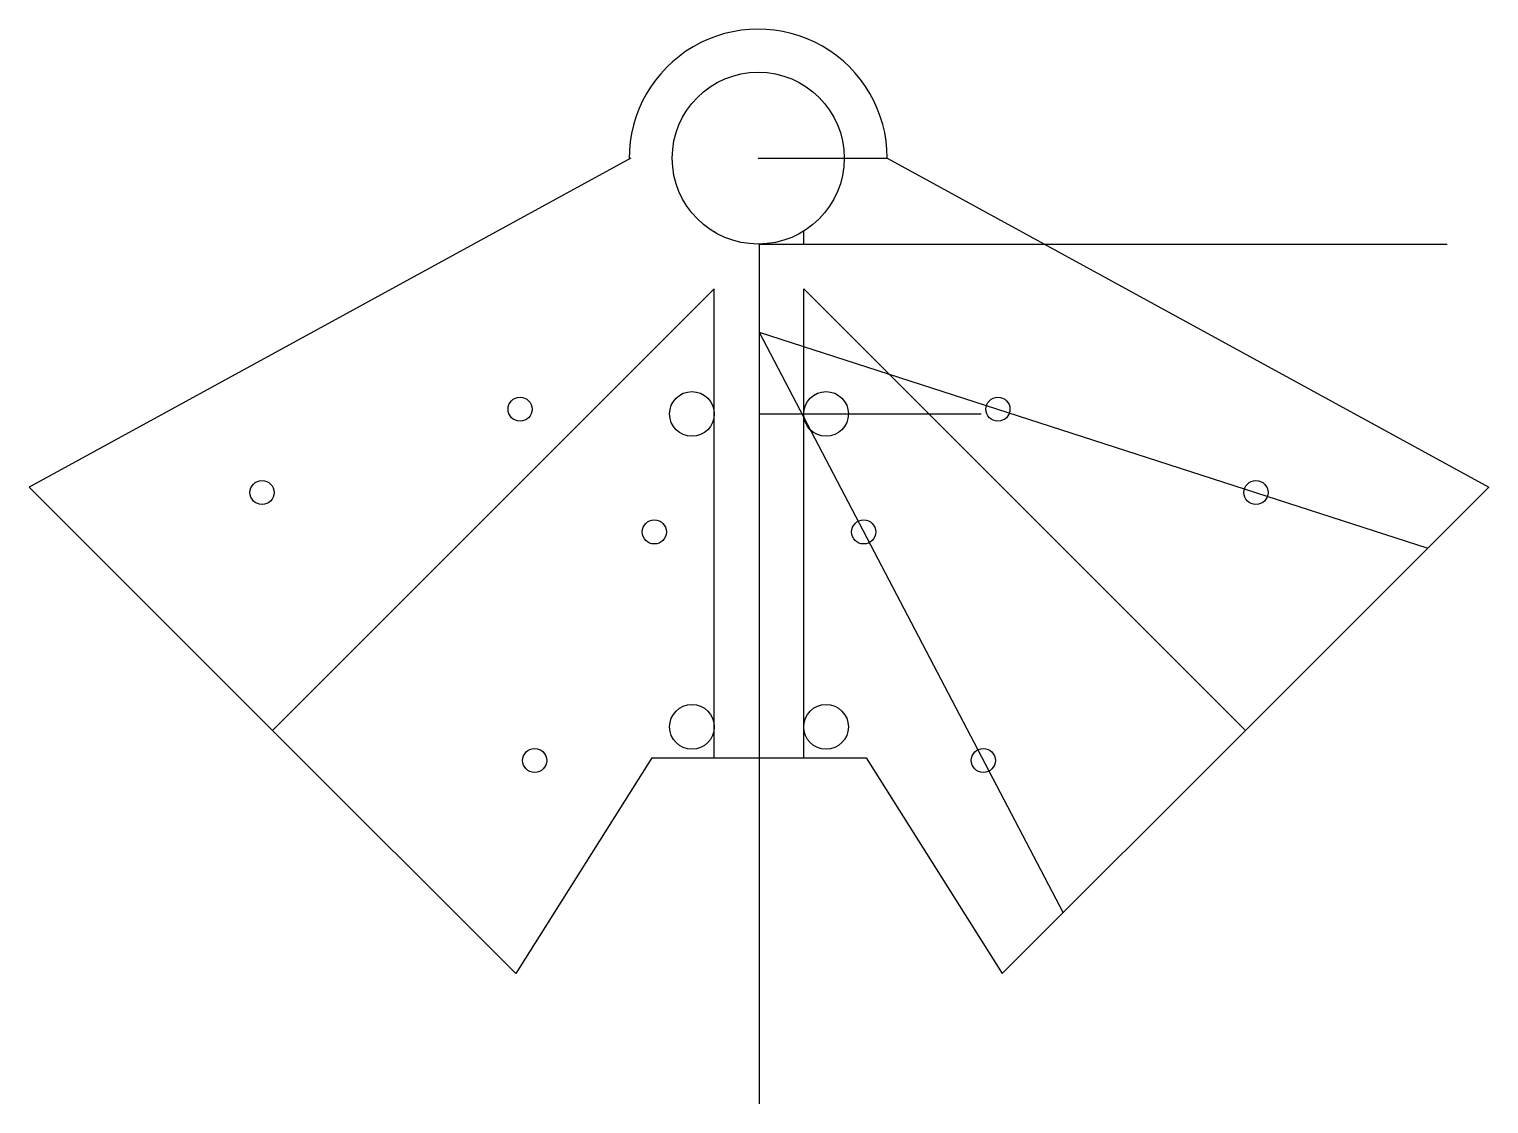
# Model space of a CAD drawing. Header units: millimetres. Extents: x -42.4 to 42.4, y -50 to 12.5.
import ezdxf

# ---------------------------------------------------------------- set-up
doc = ezdxf.new("R2010")
doc.units = ezdxf.units.MM
doc.layers.get('0').update_dxf_attribs({"linetype": 'CONTINUOUS'})

msp = doc.modelspace()

# ---------------------------------------------------------------- linework, layer by layer
for p, q in [((-7.456, 5), (-42.426, -14.142)), ((-0.044, 5), (7.456, 5)), ((7.456, 5), (42.426, -14.142)), ((-2.6, 0.702), (-2.6, 0.756)), ((0, 0), (40, 0)), ((0, 0), (0, -50)), ((2.6, 0), (2.6, 0.756)), ((-2.6, -2.6), (-28.284, -28.284)), ((-2.6, -29.876), (-2.6, -2.6)), ((2.6, -2.6), (28.284, -28.284)), ((2.6, -29.876), (2.6, -2.6)), ((0, -5.113), (38.891, -17.678)), ((0, -5.113), (17.678, -38.891)), ((0, -9.876), (12.914, -9.876)), ((-28.284, -28.284), (-42.426, -14.142)), ((28.284, -28.284), (42.426, -14.142)), ((-28.284, -28.284), (-14.142, -42.426)), ((28.284, -28.284), (14.142, -42.426)), ((-6.228, -29.876), (-14.142, -42.426)), ((-6.228, -29.876), (6.228, -29.876)), ((6.228, -29.876), (14.142, -42.426))]:
    msp.add_line(p, q)
for centre, radius in [((-0.044, 5), 5), ((-13.891, -9.601), 0.7), ((-3.9, -9.876), 1.3), ((3.9, -9.876), 1.3), ((13.891, -9.601), 0.7), ((-28.891, -14.447), 0.7), ((28.891, -14.447), 0.7), ((-6.085, -16.741), 0.7), ((6.085, -16.741), 0.7), ((-3.9, -28.076), 1.3), ((3.9, -28.076), 1.3), ((-13.041, -30.031), 0.7), ((13.041, -30.031), 0.7)]:
    msp.add_circle(centre, radius)
msp.add_arc((-0.044, 5), 7.5, 0, 180.36744)

doc.saveas('drawing.dxf')
